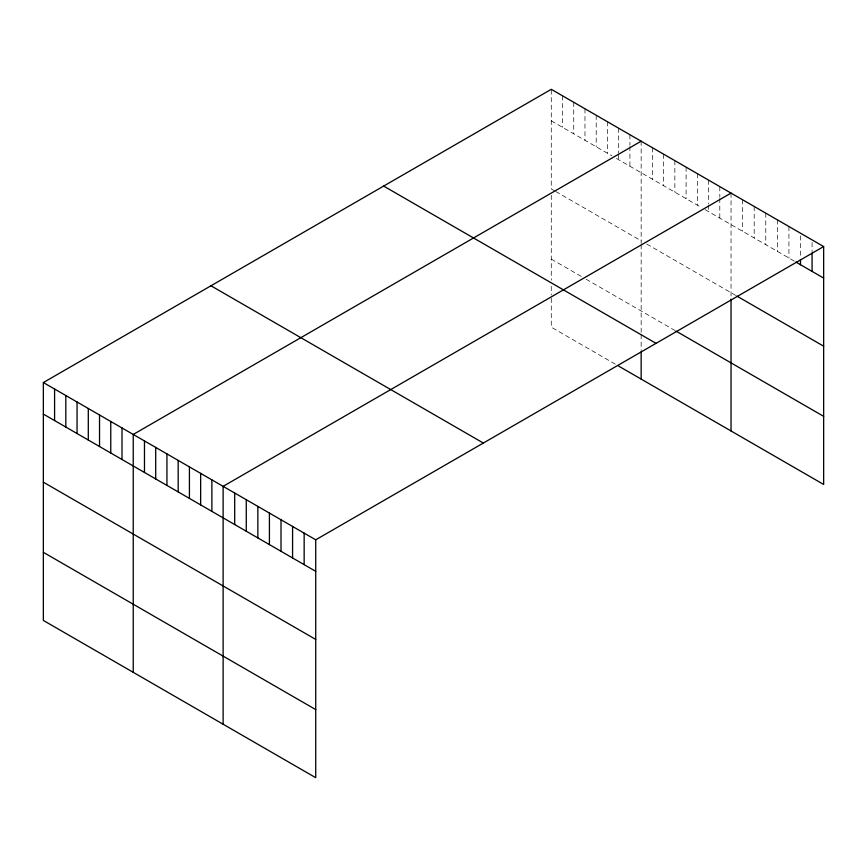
<?xml version="1.0" encoding="UTF-8"?>
<svg xmlns="http://www.w3.org/2000/svg" width="867" height="867" viewBox="0 0 867 867"><rect width="100%" height="100%" fill="white"/><g stroke="black" fill="none" stroke-linecap="round" stroke-linejoin="round"><path stroke-width="0.65" stroke-dasharray="4.33 3.25" d="M551.271 120.827L611.939 155.854M616.437 158.455L700.709 207.105M705.196 209.695L794.714 261.379M554.642 190.87L551.271 188.93L551.271 89.312M555.769 191.52L641.157 240.82M646.771 244.06L735.671 295.387M551.271 259.092L581.605 276.606M586.103 279.196L674.862 330.446M615.31 364.162L551.271 327.184L551.271 296.232M812.076 242.511L812.076 251.701M800.501 235.824L800.501 258.149M788.927 226.515L788.927 258.03M777.341 219.839L777.341 251.354M765.767 213.152L765.767 244.667M754.192 206.465L754.192 237.981M742.618 199.789L742.618 231.305M731.044 193.103L731.044 297.815M719.805 186.611L719.805 197.123M719.805 198.435L719.805 218.126M708.567 180.13L708.567 203.767M708.567 205.078L708.567 211.646M697.339 173.638L697.339 205.154M686.1 167.158L686.1 198.673M674.862 160.666L674.862 192.181M663.623 154.185L663.623 185.701M652.396 147.693L652.396 179.209M641.157 141.202L641.157 243.378M641.157 244.646L641.157 333.275M641.157 334.51L641.157 350.604M629.919 134.721L629.919 145.222M629.919 146.534L629.919 166.236M618.68 128.229L618.68 153.188M618.68 154.499L618.68 159.745M607.453 121.748L607.453 153.264M596.214 115.257L596.214 146.772M584.976 108.776L584.976 140.291M573.737 102.284L573.737 133.8M562.51 95.803L562.51 127.319M551.271 195.303L551.271 280.139M551.271 286.327L551.271 294.997"/><path stroke-width="1.3" d="M823.65 246.564L315.729 539.816L315.729 777.688L43.35 620.436L43.35 382.553L551.271 89.312L823.65 246.564L823.65 484.447L618.68 366.112M641.157 141.202L133.236 434.454L133.236 672.326M731.044 193.103L223.122 486.344L223.122 724.216M795.863 262.04L823.65 278.079M736.831 296.059L823.65 346.182M675.989 331.096L823.65 416.344M383.658 186.08L656.037 343.343M210.963 285.785L483.342 443.048M43.35 382.553L315.729 539.816M43.35 414.079L315.729 571.331M43.35 482.171L315.729 639.423M43.35 552.333L315.729 709.585M812.076 253.012L812.076 271.404M800.501 259.461L800.501 264.717M731.044 299.093L731.044 430.975M641.157 351.839L641.157 379.085M304.154 533.129L304.154 564.645M292.58 526.442L292.58 557.969M281.006 519.767L281.006 551.282M269.42 513.08L269.42 544.595M257.846 506.393L257.846 537.908M246.271 499.717L246.271 531.233M234.697 493.03L234.697 524.546M211.884 479.863L211.884 511.378M200.645 473.371L200.645 504.887M189.418 466.89L189.418 498.406M178.179 460.399L178.179 491.914M166.941 453.918L166.941 485.433M155.702 447.426L155.702 478.942M144.475 440.935L144.475 472.461M121.998 427.962L121.998 459.477M110.759 421.481L110.759 452.997M99.532 414.99L99.532 446.505M88.293 408.509L88.293 440.024M77.055 402.017L77.055 433.533M65.816 395.536L65.816 427.052M54.588 389.045L54.588 420.56"/></g></svg>
